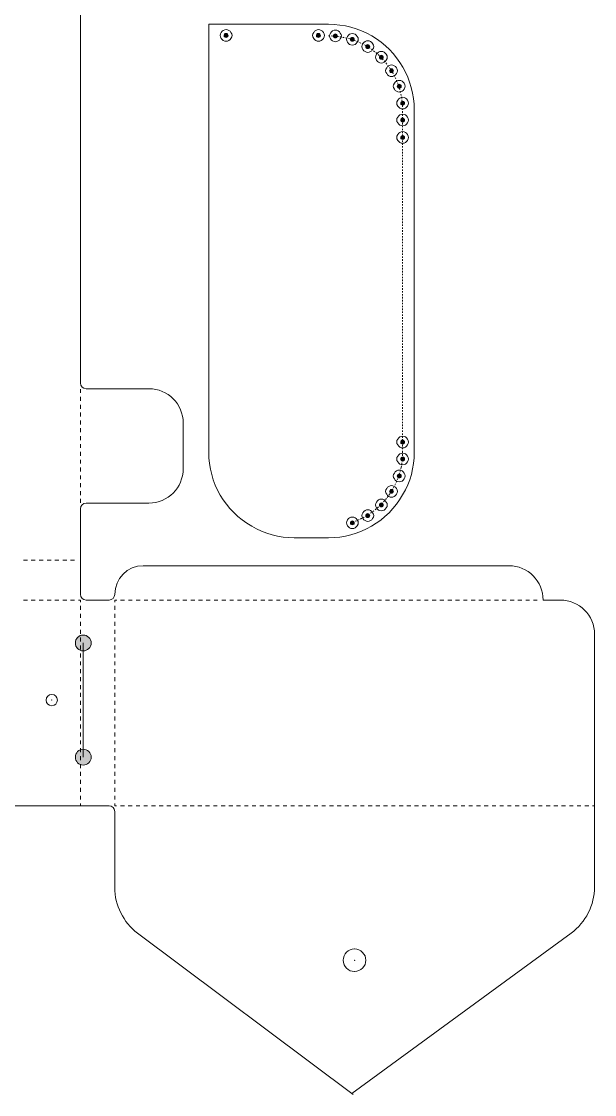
# Model space of a CAD drawing. Header units: millimetres. Extents: x 4 to 393, y -292 to -9.
# Drawn here: x 105.4 to 205.7, y -291.9 to -104 of the extents above; entities that cross this region are included whole.
import ezdxf

# ---------------------------------------------------------------- set-up
doc = ezdxf.new("R2010")
doc.units = ezdxf.units.MM
doc.header["$MEASUREMENT"] = 0
for name, pattern in [('AI-Linetype-13', [0.508, 0.254, -0.254]), ('AI-Linetype-14', [0.508, 0.254, -0.254]), ('AI-Linetype-15', [0.508, 0.254, -0.254]), ('AI-Linetype-16', [0.508, 0.254, -0.254]), ('AI-Linetype-17', [0.508, 0.254, -0.254])]:
    doc.linetypes.add(name, pattern=pattern)
doc.layers.add('レイヤー 1', color=7, linetype='Continuous', lineweight=0)

# ---------------------------------------------------------------- blocks, each defined once
blk = doc.blocks.new('Block_0')
at = {"layer": 'レイヤー 1', "color": 18, "lineweight": 9, "true_color": 0x000000}
blk.add_open_spline([(108.54, -11.28), (112.96, -13.81), (115.74, -18.64), (115.74, -23.8), (115.74, -23.8), (115.74, -167.34), (115.74, -167.34), (115.74, -167.34), (115.74, -167.34), (115.74, -167.34)], degree=3, knots=[0, 0, 0, 0, 1, 1, 1, 2, 2, 2, 3, 3, 3, 3], dxfattribs=at)

msp = doc.modelspace()

# ---------------------------------------------------------------- hatches: boundary and pattern name
at = {"layer": 'レイヤー 1', "true_color": 0x000000, "transparency": 33554687}
h = msp.add_hatch(color=18, dxfattribs=at)
edge = h.paths.add_edge_path()
edge.add_spline(control_points=[(141.25, -106.12), (141, -106.12), (140.91, -106.29), (140.91, -106.46), (140.91, -106.72), (141, -106.8), (141.25, -106.8), (141.42, -106.8), (141.59, -106.72), (141.59, -106.46), (141.59, -106.29), (141.42, -106.12), (141.25, -106.12)], knot_values=[0, 0, 0, 0, 1, 1, 1, 2, 2, 2, 3, 3, 3, 4, 4, 4, 4], degree=3, periodic=0)
edge.add_line((141.25, -106.12), (141.25, -106.12))
h = msp.add_hatch(color=18, dxfattribs=at)
edge = h.paths.add_edge_path()
edge.add_spline(control_points=[(157.42, -106.12), (157.17, -106.12), (157.08, -106.29), (157.08, -106.46), (157.08, -106.72), (157.17, -106.8), (157.42, -106.8), (157.59, -106.8), (157.76, -106.72), (157.76, -106.46), (157.76, -106.29), (157.59, -106.12), (157.42, -106.12)], knot_values=[0, 0, 0, 0, 1, 1, 1, 2, 2, 2, 3, 3, 3, 4, 4, 4, 4], degree=3, periodic=0)
edge.add_line((157.42, -106.12), (157.42, -106.12))
h = msp.add_hatch(color=18, dxfattribs=at)
edge = h.paths.add_edge_path()
edge.add_spline(control_points=[(160.39, -106.21), (160.13, -106.21), (160.05, -106.38), (160.05, -106.55), (160.05, -106.8), (160.13, -106.89), (160.39, -106.89), (160.55, -106.89), (160.72, -106.8), (160.72, -106.55), (160.72, -106.38), (160.55, -106.21), (160.39, -106.21)], knot_values=[0, 0, 0, 0, 1, 1, 1, 2, 2, 2, 3, 3, 3, 4, 4, 4, 4], degree=3, periodic=0)
edge.add_line((160.39, -106.21), (160.39, -106.21))
h = msp.add_hatch(color=18, dxfattribs=at)
edge = h.paths.add_edge_path()
edge.add_spline(control_points=[(163.35, -106.8), (163.09, -106.8), (163.01, -106.97), (163.01, -107.14), (163.01, -107.39), (163.09, -107.48), (163.35, -107.48), (163.52, -107.48), (163.69, -107.39), (163.69, -107.14), (163.69, -106.97), (163.52, -106.8), (163.35, -106.8)], knot_values=[0, 0, 0, 0, 1, 1, 1, 2, 2, 2, 3, 3, 3, 4, 4, 4, 4], degree=3, periodic=0)
edge.add_line((163.35, -106.8), (163.35, -106.8))
h = msp.add_hatch(color=18, dxfattribs=at)
edge = h.paths.add_edge_path()
edge.add_spline(control_points=[(166.06, -108.07), (165.8, -108.07), (165.72, -108.24), (165.72, -108.41), (165.72, -108.66), (165.8, -108.75), (166.06, -108.75), (166.23, -108.75), (166.4, -108.66), (166.4, -108.41), (166.4, -108.24), (166.23, -108.07), (166.06, -108.07)], knot_values=[0, 0, 0, 0, 1, 1, 1, 2, 2, 2, 3, 3, 3, 4, 4, 4, 4], degree=3, periodic=0)
edge.add_line((166.06, -108.07), (166.06, -108.07))
h = msp.add_hatch(color=18, dxfattribs=at)
edge = h.paths.add_edge_path()
edge.add_spline(control_points=[(168.43, -109.93), (168.17, -109.93), (168.09, -110.1), (168.09, -110.27), (168.09, -110.53), (168.17, -110.61), (168.43, -110.61), (168.6, -110.61), (168.77, -110.53), (168.77, -110.27), (168.77, -110.1), (168.6, -109.93), (168.43, -109.93)], knot_values=[0, 0, 0, 0, 1, 1, 1, 2, 2, 2, 3, 3, 3, 4, 4, 4, 4], degree=3, periodic=0)
edge.add_line((168.43, -109.93), (168.43, -109.93))
h = msp.add_hatch(color=18, dxfattribs=at)
edge = h.paths.add_edge_path()
edge.add_spline(control_points=[(170.21, -112.3), (169.95, -112.3), (169.87, -112.47), (169.87, -112.64), (169.87, -112.9), (169.95, -112.98), (170.21, -112.98), (170.38, -112.98), (170.55, -112.9), (170.55, -112.64), (170.55, -112.47), (170.38, -112.3), (170.21, -112.3)], knot_values=[0, 0, 0, 0, 1, 1, 1, 2, 2, 2, 3, 3, 3, 4, 4, 4, 4], degree=3, periodic=0)
edge.add_line((170.21, -112.3), (170.21, -112.3))
h = msp.add_hatch(color=18, dxfattribs=at)
edge = h.paths.add_edge_path()
edge.add_spline(control_points=[(171.56, -115.01), (171.31, -115.01), (171.22, -115.18), (171.22, -115.35), (171.22, -115.61), (171.31, -115.69), (171.56, -115.69), (171.73, -115.69), (171.9, -115.61), (171.9, -115.35), (171.9, -115.18), (171.73, -115.01), (171.56, -115.01)], knot_values=[0, 0, 0, 0, 1, 1, 1, 2, 2, 2, 3, 3, 3, 4, 4, 4, 4], degree=3, periodic=0)
edge.add_line((171.56, -115.01), (171.56, -115.01))
h = msp.add_hatch(color=18, dxfattribs=at)
edge = h.paths.add_edge_path()
edge.add_spline(control_points=[(172.15, -117.98), (171.9, -117.98), (171.82, -118.15), (171.82, -118.32), (171.82, -118.57), (171.9, -118.65), (172.15, -118.65), (172.32, -118.65), (172.49, -118.57), (172.49, -118.32), (172.49, -118.15), (172.32, -117.98), (172.15, -117.98)], knot_values=[0, 0, 0, 0, 1, 1, 1, 2, 2, 2, 3, 3, 3, 4, 4, 4, 4], degree=3, periodic=0)
edge.add_line((172.15, -117.98), (172.15, -117.98))
h = msp.add_hatch(color=18, dxfattribs=at)
edge = h.paths.add_edge_path()
edge.add_spline(control_points=[(172.15, -120.94), (171.9, -120.94), (171.82, -121.11), (171.82, -121.28), (171.82, -121.53), (171.9, -121.62), (172.15, -121.62), (172.32, -121.62), (172.49, -121.53), (172.49, -121.28), (172.49, -121.11), (172.32, -120.94), (172.15, -120.94)], knot_values=[0, 0, 0, 0, 1, 1, 1, 2, 2, 2, 3, 3, 3, 4, 4, 4, 4], degree=3, periodic=0)
edge.add_line((172.15, -120.94), (172.15, -120.94))
h = msp.add_hatch(color=18, dxfattribs=at)
edge = h.paths.add_edge_path()
edge.add_spline(control_points=[(172.15, -123.99), (171.9, -123.99), (171.82, -124.16), (171.82, -124.33), (171.82, -124.58), (171.9, -124.67), (172.15, -124.67), (172.32, -124.67), (172.49, -124.58), (172.49, -124.33), (172.49, -124.16), (172.32, -123.99), (172.15, -123.99)], knot_values=[0, 0, 0, 0, 1, 1, 1, 2, 2, 2, 3, 3, 3, 4, 4, 4, 4], degree=3, periodic=0)
edge.add_line((172.15, -123.99), (172.15, -123.99))
h = msp.add_hatch(color=18, dxfattribs=at)
edge = h.paths.add_edge_path()
edge.add_spline(control_points=[(172.15, -177.33), (171.9, -177.33), (171.82, -177.5), (171.82, -177.67), (171.82, -177.92), (171.9, -178.01), (172.15, -178.01), (172.32, -178.01), (172.49, -177.92), (172.49, -177.67), (172.49, -177.5), (172.32, -177.33), (172.15, -177.33)], knot_values=[0, 0, 0, 0, 1, 1, 1, 2, 2, 2, 3, 3, 3, 4, 4, 4, 4], degree=3, periodic=0)
edge.add_line((172.15, -177.33), (172.15, -177.33))
h = msp.add_hatch(color=18, dxfattribs=at)
edge = h.paths.add_edge_path()
edge.add_spline(control_points=[(172.15, -180.29), (171.9, -180.29), (171.82, -180.46), (171.82, -180.63), (171.82, -180.88), (171.9, -180.97), (172.15, -180.97), (172.32, -180.97), (172.49, -180.88), (172.49, -180.63), (172.49, -180.46), (172.32, -180.29), (172.15, -180.29)], knot_values=[0, 0, 0, 0, 1, 1, 1, 2, 2, 2, 3, 3, 3, 4, 4, 4, 4], degree=3, periodic=0)
edge.add_line((172.15, -180.29), (172.15, -180.29))
h = msp.add_hatch(color=18, dxfattribs=at)
edge = h.paths.add_edge_path()
edge.add_spline(control_points=[(171.56, -183.25), (171.31, -183.25), (171.22, -183.42), (171.22, -183.59), (171.22, -183.85), (171.31, -183.93), (171.56, -183.93), (171.73, -183.93), (171.9, -183.85), (171.9, -183.59), (171.9, -183.42), (171.73, -183.25), (171.56, -183.25)], knot_values=[0, 0, 0, 0, 1, 1, 1, 2, 2, 2, 3, 3, 3, 4, 4, 4, 4], degree=3, periodic=0)
edge.add_line((171.56, -183.25), (171.56, -183.25))
h = msp.add_hatch(color=18, dxfattribs=at)
edge = h.paths.add_edge_path()
edge.add_spline(control_points=[(170.21, -185.96), (169.95, -185.96), (169.87, -186.13), (169.87, -186.3), (169.87, -186.56), (169.95, -186.64), (170.21, -186.64), (170.38, -186.64), (170.55, -186.56), (170.55, -186.3), (170.55, -186.13), (170.38, -185.96), (170.21, -185.96)], knot_values=[0, 0, 0, 0, 1, 1, 1, 2, 2, 2, 3, 3, 3, 4, 4, 4, 4], degree=3, periodic=0)
edge.add_line((170.21, -185.96), (170.21, -185.96))
h = msp.add_hatch(color=18, dxfattribs=at)
edge = h.paths.add_edge_path()
edge.add_spline(control_points=[(168.43, -188.33), (168.17, -188.33), (168.09, -188.5), (168.09, -188.67), (168.09, -188.93), (168.17, -189.01), (168.43, -189.01), (168.6, -189.01), (168.77, -188.93), (168.77, -188.67), (168.77, -188.5), (168.6, -188.33), (168.43, -188.33)], knot_values=[0, 0, 0, 0, 1, 1, 1, 2, 2, 2, 3, 3, 3, 4, 4, 4, 4], degree=3, periodic=0)
edge.add_line((168.43, -188.33), (168.43, -188.33))
h = msp.add_hatch(color=18, dxfattribs=at)
edge = h.paths.add_edge_path()
edge.add_spline(control_points=[(163.35, -191.47), (163.09, -191.47), (163.01, -191.64), (163.01, -191.81), (163.01, -192.06), (163.09, -192.14), (163.35, -192.14), (163.52, -192.14), (163.69, -192.06), (163.69, -191.81), (163.69, -191.64), (163.52, -191.47), (163.35, -191.47)], knot_values=[0, 0, 0, 0, 1, 1, 1, 2, 2, 2, 3, 3, 3, 4, 4, 4, 4], degree=3, periodic=0)
edge.add_line((163.35, -191.47), (163.35, -191.47))
h = msp.add_hatch(color=18, dxfattribs=at)
edge = h.paths.add_edge_path()
edge.add_spline(control_points=[(166.06, -190.2), (165.8, -190.2), (165.72, -190.37), (165.72, -190.54), (165.72, -190.79), (165.8, -190.87), (166.06, -190.87), (166.23, -190.87), (166.4, -190.79), (166.4, -190.54), (166.4, -190.37), (166.23, -190.2), (166.06, -190.2)], knot_values=[0, 0, 0, 0, 1, 1, 1, 2, 2, 2, 3, 3, 3, 4, 4, 4, 4], degree=3, periodic=0)
edge.add_line((166.06, -190.2), (166.06, -190.2))
h = msp.add_hatch(color=18, dxfattribs=at)
edge = h.paths.add_edge_path()
edge.add_spline(control_points=[(116.23, -211.45), (115.47, -211.45), (114.86, -212.08), (114.86, -212.85), (114.86, -213.61), (115.47, -214.22), (116.23, -214.22), (116.99, -214.22), (117.63, -213.61), (117.63, -212.85), (117.63, -212.08), (116.99, -211.45), (116.23, -211.45)], knot_values=[0, 0, 0, 0, 1, 1, 1, 2, 2, 2, 3, 3, 3, 4, 4, 4, 4], degree=3, periodic=0)
edge.add_line((116.23, -211.45), (116.23, -211.45))
h = msp.add_hatch(color=18, dxfattribs=at)
edge = h.paths.add_edge_path()
edge.add_spline(control_points=[(110.73, -222.82), (110.71, -222.82), (110.71, -222.84), (110.71, -222.86), (110.71, -222.88), (110.71, -222.88), (110.73, -222.88), (110.75, -222.88), (110.77, -222.88), (110.77, -222.86), (110.77, -222.84), (110.75, -222.82), (110.73, -222.82)], knot_values=[0, 0, 0, 0, 1, 1, 1, 2, 2, 2, 3, 3, 3, 4, 4, 4, 4], degree=3, periodic=0)
edge.add_line((110.73, -222.82), (110.73, -222.82))
h = msp.add_hatch(color=18, dxfattribs=at)
edge = h.paths.add_edge_path()
edge.add_spline(control_points=[(116.23, -231.45), (115.47, -231.45), (114.86, -232.09), (114.86, -232.85), (114.86, -233.61), (115.47, -234.23), (116.23, -234.23), (116.99, -234.23), (117.63, -233.61), (117.63, -232.85), (117.63, -232.09), (116.99, -231.45), (116.23, -231.45)], knot_values=[0, 0, 0, 0, 1, 1, 1, 2, 2, 2, 3, 3, 3, 4, 4, 4, 4], degree=3, periodic=0)
edge.add_line((116.23, -231.45), (116.23, -231.45))
h = msp.add_hatch(color=18, dxfattribs=at)
edge = h.paths.add_edge_path()
edge.add_spline(control_points=[(163.73, -268.37), (163.71, -268.37), (163.71, -268.39), (163.71, -268.41), (163.71, -268.43), (163.71, -268.43), (163.73, -268.43), (163.75, -268.43), (163.77, -268.43), (163.77, -268.41), (163.77, -268.39), (163.75, -268.37), (163.73, -268.37)], knot_values=[0, 0, 0, 0, 1, 1, 1, 2, 2, 2, 3, 3, 3, 4, 4, 4, 4], degree=3, periodic=0)
edge.add_line((163.73, -268.37), (163.73, -268.37))

# ---------------------------------------------------------------- linework, layer by layer
at = {"layer": 'レイヤー 1', "color": 8, "linetype": 'AI-Linetype-17', "lineweight": 9, "true_color": 0x808080}
msp.add_line((172.15, -179.44), (172.15, -119.33), dxfattribs=at)
at = {"layer": 'レイヤー 1', "color": 18, "lineweight": 9, "true_color": 0x000000}
for p, q in [((115.74, -169.07), (115.74, -168.38)), ((115.74, -170.45), (115.74, -169.75)), ((115.74, -171.83), (115.74, -171.13)), ((115.74, -173.18), (115.74, -172.5)), ((115.74, -174.56), (115.74, -173.88)), ((115.74, -175.93), (115.74, -175.25)), ((115.74, -177.31), (115.74, -176.63)), ((115.74, -178.68), (115.74, -178.01)), ((115.74, -180.06), (115.74, -179.38)), ((115.74, -181.44), (115.74, -180.76)), ((115.74, -182.81), (115.74, -182.13)), ((115.74, -184.19), (115.74, -183.51)), ((115.74, -185.56), (115.74, -184.86)), ((115.74, -186.94), (115.74, -186.24)), ((115.74, -188.31), (115.74, -187.62)), ((106.47, -198.33), (105.78, -198.33)), ((107.85, -198.33), (107.15, -198.33)), ((109.23, -198.33), (108.53, -198.33)), ((110.6, -198.33), (109.9, -198.33)), ((111.98, -198.33), (111.28, -198.33)), ((113.35, -198.33), (112.65, -198.33)), ((114.73, -198.33), (114.03, -198.33)), ((106.47, -205.33), (105.78, -205.33)), ((107.85, -205.33), (107.15, -205.33)), ((109.23, -205.33), (108.53, -205.33)), ((110.6, -205.33), (109.9, -205.33)), ((111.98, -205.33), (111.28, -205.33)), ((113.35, -205.33), (112.65, -205.33)), ((114.73, -205.33), (114.03, -205.33)), ((115.74, -205.33), (115.41, -205.33)), ((115.74, -205.33), (115.74, -205.67)), ((115.74, -206.37), (115.74, -207.05)), ((121.76, -205.33), (121.76, -205.67)), ((122.12, -205.33), (121.76, -205.33)), ((121.76, -205.33), (121.76, -205.33)), ((121.76, -206.37), (121.76, -207.05)), ((123.47, -205.33), (122.79, -205.33)), ((124.83, -205.33), (124.15, -205.33)), ((126.2, -205.33), (125.52, -205.33)), ((127.56, -205.33), (126.88, -205.33)), ((128.93, -205.33), (128.23, -205.33)), ((130.29, -205.33), (129.61, -205.33)), ((131.66, -205.33), (130.96, -205.33)), ((133.02, -205.33), (132.34, -205.33)), ((134.37, -205.33), (133.69, -205.33)), ((135.75, -205.33), (135.07, -205.33)), ((137.1, -205.33), (136.42, -205.33)), ((138.48, -205.33), (137.78, -205.33)), ((139.83, -205.33), (139.16, -205.33)), ((141.19, -205.33), (140.51, -205.33)), ((142.56, -205.33), (141.89, -205.33)), ((143.92, -205.33), (143.24, -205.33)), ((145.29, -205.33), (144.62, -205.33)), ((146.65, -205.33), (145.97, -205.33)), ((148.02, -205.33), (147.33, -205.33)), ((149.38, -205.33), (148.7, -205.33)), ((150.73, -205.33), (150.06, -205.33)), ((152.11, -205.33), (151.43, -205.33)), ((153.46, -205.33), (152.79, -205.33)), ((154.84, -205.33), (154.14, -205.33)), ((156.19, -205.33), (155.52, -205.33)), ((157.55, -205.33), (156.87, -205.33)), ((158.92, -205.33), (158.25, -205.33)), ((160.28, -205.33), (159.6, -205.33)), ((161.66, -205.33), (160.98, -205.33)), ((163.01, -205.33), (162.33, -205.33)), ((164.39, -205.33), (163.69, -205.33)), ((165.74, -205.33), (165.06, -205.33)), ((167.1, -205.33), (166.42, -205.33)), ((168.47, -205.33), (167.79, -205.33)), ((169.83, -205.33), (169.15, -205.33)), ((171.2, -205.33), (170.5, -205.33)), ((172.56, -205.33), (171.88, -205.33)), ((173.91, -205.33), (173.23, -205.33)), ((175.29, -205.33), (174.61, -205.33)), ((176.64, -205.33), (175.96, -205.33)), ((178.02, -205.33), (177.34, -205.33)), ((179.37, -205.33), (178.69, -205.33)), ((180.75, -205.33), (180.05, -205.33)), ((182.1, -205.33), (181.42, -205.33)), ((183.46, -205.33), (182.78, -205.33)), ((184.83, -205.33), (184.16, -205.33)), ((186.19, -205.33), (185.51, -205.33)), ((187.56, -205.33), (186.86, -205.33)), ((188.92, -205.33), (188.24, -205.33)), ((190.29, -205.33), (189.6, -205.33)), ((191.65, -205.33), (190.97, -205.33)), ((193, -205.33), (192.33, -205.33)), ((194.38, -205.33), (193.7, -205.33)), ((195.73, -205.33), (195.06, -205.33)), ((115.74, -207.75), (115.74, -208.44)), ((121.76, -207.75), (121.76, -208.44)), ((115.74, -209.12), (115.74, -209.82)), ((121.76, -209.12), (121.76, -209.82)), ((115.74, -210.52), (115.74, -211.22)), ((115.74, -211.89), (115.74, -212.59)), ((121.76, -210.52), (121.76, -211.22)), ((121.76, -211.89), (121.76, -212.59)), ((115.74, -213.29), (115.74, -213.97)), ((116.25, -232.83), (116.25, -212.83)), ((121.76, -213.29), (121.76, -213.97)), ((115.74, -214.67), (115.74, -215.37)), ((115.74, -216.06), (115.74, -216.74)), ((121.76, -214.67), (121.76, -215.37)), ((121.76, -216.06), (121.76, -216.74)), ((115.74, -217.44), (115.74, -218.14)), ((121.76, -217.44), (121.76, -218.14)), ((115.74, -218.82), (115.74, -219.51)), ((121.76, -218.82), (121.76, -219.51)), ((115.74, -220.21), (115.74, -220.91)), ((115.74, -221.59), (115.74, -222.29)), ((121.76, -220.21), (121.76, -220.91)), ((121.76, -221.59), (121.76, -222.29)), ((115.74, -222.99), (115.74, -223.66)), ((121.76, -222.99), (121.76, -223.66)), ((115.74, -224.36), (115.74, -225.06)), ((121.76, -224.36), (121.76, -225.06)), ((115.74, -225.74), (115.74, -226.44)), ((115.74, -227.13), (115.74, -227.83)), ((121.76, -225.74), (121.76, -226.44)), ((121.76, -227.13), (121.76, -227.83)), ((115.74, -228.51), (115.74, -229.21)), ((121.76, -228.51), (121.76, -229.21)), ((115.74, -229.91), (115.74, -230.58)), ((121.76, -229.91), (121.76, -230.58)), ((115.74, -231.28), (115.74, -231.98)), ((115.74, -232.68), (115.74, -233.36)), ((121.76, -231.28), (121.76, -231.98)), ((121.76, -232.68), (121.76, -233.36)), ((115.74, -234.06), (115.74, -234.75)), ((121.76, -234.06), (121.76, -234.75)), ((115.74, -235.43), (115.74, -236.13)), ((121.76, -235.43), (121.76, -236.13)), ((115.74, -236.83), (115.74, -237.53)), ((115.74, -238.2), (115.74, -238.9)), ((121.76, -236.83), (121.76, -237.53)), ((121.76, -238.2), (121.76, -238.9)), ((115.74, -239.6), (115.74, -240.28)), ((121.76, -239.6), (121.76, -240.28)), ((115.74, -240.98), (115.74, -241.34)), ((115.74, -241.34), (115.74, -241.34)), ((121.76, -240.98), (121.76, -241.34)), ((121.76, -241.34), (121.76, -241.34)), ((122.09, -241.34), (121.76, -241.34)), ((121.76, -241.34), (121.76, -241.34)), ((123.45, -241.34), (122.77, -241.34)), ((124.8, -241.34), (124.13, -241.34)), ((126.16, -241.34), (125.48, -241.34)), ((127.51, -241.34), (126.84, -241.34)), ((128.87, -241.34), (128.19, -241.34)), ((130.22, -241.34), (129.55, -241.34)), ((131.58, -241.34), (130.9, -241.34)), ((132.93, -241.34), (132.25, -241.34)), ((134.29, -241.34), (133.61, -241.34)), ((135.64, -241.34), (134.96, -241.34)), ((137, -241.34), (136.32, -241.34)), ((138.35, -241.34), (137.67, -241.34)), ((139.71, -241.34), (139.03, -241.34)), ((141.06, -241.34), (140.38, -241.34)), ((142.41, -241.34), (141.74, -241.34)), ((143.77, -241.34), (143.09, -241.34)), ((145.12, -241.34), (144.45, -241.34)), ((146.48, -241.34), (145.8, -241.34)), ((147.83, -241.34), (147.16, -241.34)), ((149.19, -241.34), (148.51, -241.34)), ((150.54, -241.34), (149.87, -241.34)), ((151.9, -241.34), (151.22, -241.34)), ((153.25, -241.34), (152.57, -241.34)), ((154.61, -241.34), (153.93, -241.34)), ((155.96, -241.34), (155.28, -241.34)), ((157.32, -241.34), (156.64, -241.34)), ((158.67, -241.34), (157.99, -241.34)), ((160.03, -241.34), (159.35, -241.34)), ((161.38, -241.34), (160.7, -241.34)), ((162.73, -241.34), (162.06, -241.34)), ((164.09, -241.34), (163.41, -241.34)), ((165.44, -241.34), (164.77, -241.34)), ((166.8, -241.34), (166.12, -241.34)), ((168.15, -241.34), (167.48, -241.34)), ((169.51, -241.34), (168.83, -241.34)), ((170.86, -241.34), (170.19, -241.34)), ((172.22, -241.34), (171.54, -241.34)), ((173.57, -241.34), (172.89, -241.34)), ((174.93, -241.34), (174.25, -241.34)), ((176.28, -241.34), (175.6, -241.34)), ((177.64, -241.34), (176.96, -241.34)), ((178.99, -241.34), (178.31, -241.34)), ((180.35, -241.34), (179.67, -241.34)), ((181.7, -241.34), (181.02, -241.34)), ((183.05, -241.34), (182.38, -241.34)), ((184.41, -241.34), (183.73, -241.34)), ((185.76, -241.34), (185.09, -241.34)), ((187.12, -241.34), (186.44, -241.34)), ((188.47, -241.34), (187.8, -241.34)), ((189.83, -241.34), (189.15, -241.34)), ((191.18, -241.34), (190.51, -241.34)), ((192.54, -241.34), (191.86, -241.34)), ((193.89, -241.34), (193.21, -241.34)), ((195.25, -241.34), (194.57, -241.34)), ((196.6, -241.34), (195.92, -241.34)), ((197.96, -241.34), (197.28, -241.34)), ((199.31, -241.34), (198.63, -241.34)), ((200.67, -241.34), (199.99, -241.34)), ((202.02, -241.34), (201.34, -241.34)), ((203.37, -241.34), (202.7, -241.34)), ((204.73, -241.34), (204.05, -241.34)), ((205.75, -241.34), (205.41, -241.34)), ((125.76, -263.65), (163.5, -291.92)), ((201.64, -263.65), (163.24, -291.72))]:
    msp.add_line(p, q, dxfattribs=at)
for points, knots in [([(145.74, -192.4), (141.08, -189.77), (138.2, -184.78), (138.2, -179.44), (138.2, -179.44), (138.2, -104.51), (138.2, -104.51), (138.2, -104.51), (159.2, -104.51), (159.2, -104.51)], [0, 0, 0, 0, 1, 1, 1, 2, 2, 2, 3, 3, 3, 3]), ([(141.25, -106.12), (141, -106.12), (140.91, -106.29), (140.91, -106.46), (140.91, -106.72), (141, -106.8), (141.25, -106.8), (141.42, -106.8), (141.59, -106.72), (141.59, -106.46), (141.59, -106.29), (141.42, -106.12), (141.25, -106.12)], [0, 0, 0, 0, 1, 1, 1, 2, 2, 2, 3, 3, 3, 4, 4, 4, 4]), ([(157.42, -106.12), (157.17, -106.12), (157.08, -106.29), (157.08, -106.46), (157.08, -106.72), (157.17, -106.8), (157.42, -106.8), (157.59, -106.8), (157.76, -106.72), (157.76, -106.46), (157.76, -106.29), (157.59, -106.12), (157.42, -106.12)], [0, 0, 0, 0, 1, 1, 1, 2, 2, 2, 3, 3, 3, 4, 4, 4, 4]), ([(160.39, -106.21), (160.13, -106.21), (160.05, -106.38), (160.05, -106.55), (160.05, -106.8), (160.13, -106.89), (160.39, -106.89), (160.55, -106.89), (160.72, -106.8), (160.72, -106.55), (160.72, -106.38), (160.55, -106.21), (160.39, -106.21)], [0, 0, 0, 0, 1, 1, 1, 2, 2, 2, 3, 3, 3, 4, 4, 4, 4]), ([(163.35, -106.8), (163.09, -106.8), (163.01, -106.97), (163.01, -107.14), (163.01, -107.39), (163.09, -107.48), (163.35, -107.48), (163.52, -107.48), (163.69, -107.39), (163.69, -107.14), (163.69, -106.97), (163.52, -106.8), (163.35, -106.8)], [0, 0, 0, 0, 1, 1, 1, 2, 2, 2, 3, 3, 3, 4, 4, 4, 4]), ([(166.74, -106.55), (171.31, -109.17), (174.19, -114.17), (174.19, -119.5), (174.19, -119.5), (174.19, -179.44), (174.19, -179.44), (174.19, -182.07), (173.51, -184.69), (172.15, -186.9)], [0, 0, 0, 0, 1, 1, 1, 2, 2, 2, 3, 3, 3, 3]), ([(166.06, -108.07), (165.8, -108.07), (165.72, -108.24), (165.72, -108.41), (165.72, -108.66), (165.8, -108.75), (166.06, -108.75), (166.23, -108.75), (166.4, -108.66), (166.4, -108.41), (166.4, -108.24), (166.23, -108.07), (166.06, -108.07)], [0, 0, 0, 0, 1, 1, 1, 2, 2, 2, 3, 3, 3, 4, 4, 4, 4]), ([(168.43, -109.93), (168.17, -109.93), (168.09, -110.1), (168.09, -110.27), (168.09, -110.53), (168.17, -110.61), (168.43, -110.61), (168.6, -110.61), (168.77, -110.53), (168.77, -110.27), (168.77, -110.1), (168.6, -109.93), (168.43, -109.93)], [0, 0, 0, 0, 1, 1, 1, 2, 2, 2, 3, 3, 3, 4, 4, 4, 4]), ([(170.21, -112.3), (169.95, -112.3), (169.87, -112.47), (169.87, -112.64), (169.87, -112.9), (169.95, -112.98), (170.21, -112.98), (170.38, -112.98), (170.55, -112.9), (170.55, -112.64), (170.55, -112.47), (170.38, -112.3), (170.21, -112.3)], [0, 0, 0, 0, 1, 1, 1, 2, 2, 2, 3, 3, 3, 4, 4, 4, 4]), ([(171.56, -115.01), (171.31, -115.01), (171.22, -115.18), (171.22, -115.35), (171.22, -115.61), (171.31, -115.69), (171.56, -115.69), (171.73, -115.69), (171.9, -115.61), (171.9, -115.35), (171.9, -115.18), (171.73, -115.01), (171.56, -115.01)], [0, 0, 0, 0, 1, 1, 1, 2, 2, 2, 3, 3, 3, 4, 4, 4, 4]), ([(172.15, -117.98), (171.9, -117.98), (171.82, -118.15), (171.82, -118.32), (171.82, -118.57), (171.9, -118.65), (172.15, -118.65), (172.32, -118.65), (172.49, -118.57), (172.49, -118.32), (172.49, -118.15), (172.32, -117.98), (172.15, -117.98)], [0, 0, 0, 0, 1, 1, 1, 2, 2, 2, 3, 3, 3, 4, 4, 4, 4]), ([(172.15, -120.94), (171.9, -120.94), (171.82, -121.11), (171.82, -121.28), (171.82, -121.53), (171.9, -121.62), (172.15, -121.62), (172.32, -121.62), (172.49, -121.53), (172.49, -121.28), (172.49, -121.11), (172.32, -120.94), (172.15, -120.94)], [0, 0, 0, 0, 1, 1, 1, 2, 2, 2, 3, 3, 3, 4, 4, 4, 4]), ([(172.15, -123.99), (171.9, -123.99), (171.82, -124.16), (171.82, -124.33), (171.82, -124.58), (171.9, -124.67), (172.15, -124.67), (172.32, -124.67), (172.49, -124.58), (172.49, -124.33), (172.49, -124.16), (172.32, -123.99), (172.15, -123.99)], [0, 0, 0, 0, 1, 1, 1, 2, 2, 2, 3, 3, 3, 4, 4, 4, 4]), ([(115.74, -167.34), (115.74, -167.34), (115.74, -167.34), (115.74, -167.34), (115.74, -167.89), (116.2, -168.33), (116.76, -168.33), (116.76, -168.33), (127.75, -168.33), (127.75, -168.33), (131.05, -168.33), (133.74, -171.02), (133.74, -174.33), (133.74, -174.33), (133.74, -182.34), (133.74, -182.34), (133.74, -185.67), (131.05, -188.34), (127.75, -188.34), (127.75, -188.34), (127.75, -188.34), (127.75, -188.34)], [0, 0, 0, 0, 1, 1, 1, 2, 2, 2, 3, 3, 3, 4, 4, 4, 5, 5, 5, 6, 6, 6, 7, 7, 7, 7]), ([(172.15, -177.33), (171.9, -177.33), (171.82, -177.5), (171.82, -177.67), (171.82, -177.92), (171.9, -178.01), (172.15, -178.01), (172.32, -178.01), (172.49, -177.92), (172.49, -177.67), (172.49, -177.5), (172.32, -177.33), (172.15, -177.33)], [0, 0, 0, 0, 1, 1, 1, 2, 2, 2, 3, 3, 3, 4, 4, 4, 4]), ([(172.15, -180.29), (171.9, -180.29), (171.82, -180.46), (171.82, -180.63), (171.82, -180.88), (171.9, -180.97), (172.15, -180.97), (172.32, -180.97), (172.49, -180.88), (172.49, -180.63), (172.49, -180.46), (172.32, -180.29), (172.15, -180.29)], [0, 0, 0, 0, 1, 1, 1, 2, 2, 2, 3, 3, 3, 4, 4, 4, 4]), ([(171.56, -183.25), (171.31, -183.25), (171.22, -183.42), (171.22, -183.59), (171.22, -183.85), (171.31, -183.93), (171.56, -183.93), (171.73, -183.93), (171.9, -183.85), (171.9, -183.59), (171.9, -183.42), (171.73, -183.25), (171.56, -183.25)], [0, 0, 0, 0, 1, 1, 1, 2, 2, 2, 3, 3, 3, 4, 4, 4, 4]), ([(170.21, -185.96), (169.95, -185.96), (169.87, -186.13), (169.87, -186.3), (169.87, -186.56), (169.95, -186.64), (170.21, -186.64), (170.38, -186.64), (170.55, -186.56), (170.55, -186.3), (170.55, -186.13), (170.38, -185.96), (170.21, -185.96)], [0, 0, 0, 0, 1, 1, 1, 2, 2, 2, 3, 3, 3, 4, 4, 4, 4]), ([(145.74, -192.4), (147.94, -193.75), (150.56, -194.43), (153.19, -194.43), (153.19, -194.43), (159.2, -194.43), (159.2, -194.43), (164.53, -194.43), (169.53, -191.55), (172.15, -186.9)], [0, 0, 0, 0, 1, 1, 1, 2, 2, 2, 3, 3, 3, 3]), ([(121.76, -204.34), (121.76, -204.89), (121.29, -205.33), (120.76, -205.33), (120.76, -205.33), (120.76, -205.33), (120.76, -205.33), (120.76, -205.33), (116.76, -205.33), (116.76, -205.33), (116.2, -205.33), (115.74, -204.89), (115.74, -204.34), (115.74, -204.34), (115.74, -204.34), (115.74, -204.34), (115.74, -204.34), (115.74, -189.33), (115.74, -189.33), (115.74, -188.8), (116.2, -188.34), (116.76, -188.34), (116.76, -188.34), (127.75, -188.34), (127.75, -188.34)], [0, 0, 0, 0, 1, 1, 1, 2, 2, 2, 3, 3, 3, 4, 4, 4, 5, 5, 5, 6, 6, 6, 7, 7, 7, 8, 8, 8, 8]), ([(168.43, -188.33), (168.17, -188.33), (168.09, -188.5), (168.09, -188.67), (168.09, -188.93), (168.17, -189.01), (168.43, -189.01), (168.6, -189.01), (168.77, -188.93), (168.77, -188.67), (168.77, -188.5), (168.6, -188.33), (168.43, -188.33)], [0, 0, 0, 0, 1, 1, 1, 2, 2, 2, 3, 3, 3, 4, 4, 4, 4]), ([(163.35, -191.47), (163.09, -191.47), (163.01, -191.64), (163.01, -191.81), (163.01, -192.06), (163.09, -192.14), (163.35, -192.14), (163.52, -192.14), (163.69, -192.06), (163.69, -191.81), (163.69, -191.64), (163.52, -191.47), (163.35, -191.47)], [0, 0, 0, 0, 1, 1, 1, 2, 2, 2, 3, 3, 3, 4, 4, 4, 4]), ([(166.06, -190.2), (165.8, -190.2), (165.72, -190.37), (165.72, -190.54), (165.72, -190.79), (165.8, -190.87), (166.06, -190.87), (166.23, -190.87), (166.4, -190.79), (166.4, -190.54), (166.4, -190.37), (166.23, -190.2), (166.06, -190.2)], [0, 0, 0, 0, 1, 1, 1, 2, 2, 2, 3, 3, 3, 4, 4, 4, 4]), ([(121.76, -204.34), (121.76, -201.57), (123.98, -199.32), (126.75, -199.32), (126.75, -199.32), (190.76, -199.32), (190.76, -199.32), (194.06, -199.32), (196.75, -202.02), (196.75, -205.33), (196.75, -205.33), (199.76, -205.33), (199.76, -205.33), (203.06, -205.33), (205.75, -208.02), (205.75, -211.32), (205.75, -211.32), (205.75, -255.56), (205.75, -255.56), (205.75, -258.76), (204.2, -261.76), (201.64, -263.65)], [0, 0, 0, 0, 1, 1, 1, 2, 2, 2, 3, 3, 3, 4, 4, 4, 5, 5, 5, 6, 6, 6, 7, 7, 7, 7]), ([(116.23, -211.45), (115.47, -211.45), (114.86, -212.08), (114.86, -212.85), (114.86, -213.61), (115.47, -214.22), (116.23, -214.22), (116.99, -214.22), (117.63, -213.61), (117.63, -212.85), (117.63, -212.08), (116.99, -211.45), (116.23, -211.45)], [0, 0, 0, 0, 1, 1, 1, 2, 2, 2, 3, 3, 3, 4, 4, 4, 4]), ([(110.75, -221.86), (110.75, -221.86), (110.75, -221.86), (110.73, -221.86), (110.18, -221.86), (109.75, -222.31), (109.75, -222.86), (109.75, -223.41), (110.18, -223.83), (110.73, -223.83), (110.75, -223.83), (110.75, -223.83), (110.75, -223.83)], [0, 0, 0, 0, 1, 1, 1, 2, 2, 2, 3, 3, 3, 4, 4, 4, 4]), ([(110.73, -222.82), (110.71, -222.82), (110.71, -222.84), (110.71, -222.86), (110.71, -222.88), (110.71, -222.88), (110.73, -222.88), (110.75, -222.88), (110.77, -222.88), (110.77, -222.86), (110.77, -222.84), (110.75, -222.82), (110.73, -222.82)], [0, 0, 0, 0, 1, 1, 1, 2, 2, 2, 3, 3, 3, 4, 4, 4, 4]), ([(110.75, -223.83), (111.28, -223.83), (111.72, -223.39), (111.72, -222.86), (111.72, -222.31), (111.28, -221.88), (110.75, -221.86)], [0, 0, 0, 0, 1, 1, 1, 2, 2, 2, 2]), ([(116.23, -231.45), (115.47, -231.45), (114.86, -232.09), (114.86, -232.85), (114.86, -233.61), (115.47, -234.23), (116.23, -234.23), (116.99, -234.23), (117.63, -233.61), (117.63, -232.85), (117.63, -232.09), (116.99, -231.45), (116.23, -231.45)], [0, 0, 0, 0, 1, 1, 1, 2, 2, 2, 3, 3, 3, 4, 4, 4, 4]), ([(6.78, -237.21), (14.48, -239.94), (22.74, -241.34), (30.96, -241.34), (30.96, -241.34), (31.78, -241.34), (31.78, -241.34), (31.78, -241.34), (120.76, -241.34), (120.76, -241.34), (121.29, -241.34), (121.76, -241.8), (121.76, -242.33), (121.76, -242.33), (121.76, -255.65), (121.76, -255.65), (121.76, -255.65), (121.76, -255.65), (121.76, -255.65), (121.76, -258.8), (123.24, -261.76), (125.76, -263.65)], [0, 0, 0, 0, 1, 1, 1, 2, 2, 2, 3, 3, 3, 4, 4, 4, 5, 5, 5, 6, 6, 6, 7, 7, 7, 7]), ([(163.75, -266.42), (163.77, -266.42), (163.77, -266.42), (163.73, -266.42), (162.63, -266.42), (161.76, -267.31), (161.76, -268.41), (161.76, -269.51), (162.63, -270.38), (163.73, -270.38), (163.77, -270.38), (163.77, -270.38), (163.75, -270.38)], [0, 0, 0, 0, 1, 1, 1, 2, 2, 2, 3, 3, 3, 4, 4, 4, 4]), ([(163.75, -270.38), (164.83, -270.38), (165.72, -269.49), (165.72, -268.41), (165.72, -267.33), (164.83, -266.44), (163.75, -266.42)], [0, 0, 0, 0, 1, 1, 1, 2, 2, 2, 2]), ([(163.73, -268.37), (163.71, -268.37), (163.71, -268.39), (163.71, -268.41), (163.71, -268.43), (163.71, -268.43), (163.73, -268.43), (163.75, -268.43), (163.77, -268.43), (163.77, -268.41), (163.77, -268.39), (163.75, -268.37), (163.73, -268.37)], [0, 0, 0, 0, 1, 1, 1, 2, 2, 2, 3, 3, 3, 4, 4, 4, 4])]:
    msp.add_open_spline(points, degree=3, knots=knots, dxfattribs=at)
for points in [[(166.74, -106.55), (164.45, -105.19), (161.82, -104.51), (159.2, -104.51)], [(140.4, -105.95), (140.15, -106.29), (140.15, -106.63), (140.4, -106.97)], [(141.25, -105.45), (140.91, -105.45), (140.57, -105.62), (140.4, -105.95)], [(140.4, -106.97), (140.57, -107.31), (140.91, -107.48), (141.25, -107.48)], [(142.1, -105.95), (141.93, -105.62), (141.59, -105.45), (141.25, -105.45)], [(141.25, -107.48), (141.59, -107.48), (141.93, -107.31), (142.1, -106.97)], [(142.1, -106.97), (142.35, -106.63), (142.35, -106.29), (142.1, -105.95)], [(156.58, -105.95), (156.32, -106.29), (156.32, -106.63), (156.58, -106.97)], [(157.42, -105.45), (157.08, -105.45), (156.74, -105.62), (156.58, -105.95)], [(156.58, -106.97), (156.74, -107.31), (157.08, -107.48), (157.42, -107.48)], [(158.27, -105.95), (158.1, -105.62), (157.76, -105.45), (157.42, -105.45)], [(157.42, -107.48), (157.76, -107.48), (158.1, -107.31), (158.27, -106.97)], [(158.27, -106.97), (158.52, -106.63), (158.52, -106.29), (158.27, -105.95)], [(159.54, -106.04), (159.28, -106.38), (159.28, -106.72), (159.54, -107.05)], [(160.39, -105.53), (160.05, -105.53), (159.71, -105.7), (159.54, -106.04)], [(159.54, -107.05), (159.71, -107.39), (160.05, -107.56), (160.39, -107.56)], [(161.23, -106.04), (161.06, -105.7), (160.72, -105.53), (160.39, -105.53)], [(160.39, -107.56), (160.72, -107.56), (161.06, -107.39), (161.23, -107.05)], [(161.23, -107.05), (161.49, -106.72), (161.49, -106.38), (161.23, -106.04)], [(162.5, -106.63), (162.25, -106.97), (162.25, -107.31), (162.5, -107.65)], [(163.35, -106.12), (163.01, -106.12), (162.67, -106.29), (162.5, -106.63)], [(164.2, -106.63), (164.03, -106.29), (163.69, -106.12), (163.35, -106.12)], [(164.2, -107.65), (164.45, -107.31), (164.45, -106.97), (164.2, -106.63)], [(162.5, -107.65), (162.67, -107.99), (163.01, -108.16), (163.35, -108.16)], [(163.35, -108.16), (163.69, -108.16), (164.03, -107.99), (164.2, -107.65)], [(165.21, -107.9), (164.96, -108.24), (164.96, -108.58), (165.21, -108.92)], [(166.06, -107.39), (165.72, -107.39), (165.38, -107.56), (165.21, -107.9)], [(165.21, -108.92), (165.38, -109.26), (165.72, -109.43), (166.06, -109.43)], [(166.9, -107.9), (166.74, -107.56), (166.4, -107.39), (166.06, -107.39)], [(166.06, -109.43), (166.4, -109.43), (166.74, -109.26), (166.9, -108.92)], [(166.9, -108.92), (167.16, -108.58), (167.16, -108.24), (166.9, -107.9)], [(167.58, -109.76), (167.33, -110.1), (167.33, -110.44), (167.58, -110.78)], [(168.43, -109.26), (168.09, -109.26), (167.75, -109.43), (167.58, -109.76)], [(167.58, -110.78), (167.75, -111.12), (168.09, -111.29), (168.43, -111.29)], [(169.28, -109.76), (169.11, -109.43), (168.77, -109.26), (168.43, -109.26)], [(168.43, -111.29), (168.77, -111.29), (169.11, -111.12), (169.28, -110.78)], [(169.28, -110.78), (169.53, -110.44), (169.53, -110.1), (169.28, -109.76)], [(169.36, -112.13), (169.11, -112.47), (169.11, -112.81), (169.36, -113.15)], [(170.21, -111.63), (169.87, -111.63), (169.53, -111.8), (169.36, -112.13)], [(171.05, -112.13), (170.88, -111.8), (170.55, -111.63), (170.21, -111.63)], [(171.05, -113.15), (171.31, -112.81), (171.31, -112.47), (171.05, -112.13)], [(169.36, -113.15), (169.53, -113.49), (169.87, -113.66), (170.21, -113.66)], [(170.21, -113.66), (170.55, -113.66), (170.88, -113.49), (171.05, -113.15)], [(171.56, -114.34), (171.22, -114.34), (170.88, -114.51), (170.71, -114.84)], [(172.41, -114.84), (172.24, -114.51), (171.9, -114.34), (171.56, -114.34)], [(170.71, -114.84), (170.46, -115.18), (170.46, -115.52), (170.71, -115.86)], [(170.71, -115.86), (170.88, -116.2), (171.22, -116.37), (171.56, -116.37)], [(171.56, -116.37), (171.9, -116.37), (172.24, -116.2), (172.41, -115.86)], [(172.41, -115.86), (172.66, -115.52), (172.66, -115.18), (172.41, -114.84)], [(171.31, -117.81), (171.05, -118.15), (171.05, -118.48), (171.31, -118.82)], [(172.15, -117.3), (171.82, -117.3), (171.48, -117.47), (171.31, -117.81)], [(173, -117.81), (172.83, -117.47), (172.49, -117.3), (172.15, -117.3)], [(173, -118.82), (173.25, -118.48), (173.25, -118.15), (173, -117.81)], [(171.31, -118.82), (171.48, -119.16), (171.82, -119.33), (172.15, -119.33)], [(172.15, -119.33), (172.49, -119.33), (172.83, -119.16), (173, -118.82)], [(171.31, -120.77), (171.05, -121.11), (171.05, -121.45), (171.31, -121.79)], [(172.15, -120.26), (171.82, -120.26), (171.48, -120.43), (171.31, -120.77)], [(171.31, -121.79), (171.48, -122.13), (171.82, -122.29), (172.15, -122.29)], [(173, -120.77), (172.83, -120.43), (172.49, -120.26), (172.15, -120.26)], [(172.15, -122.29), (172.49, -122.29), (172.83, -122.13), (173, -121.79)], [(173, -121.79), (173.25, -121.45), (173.25, -121.11), (173, -120.77)], [(171.31, -123.82), (171.05, -124.16), (171.05, -124.5), (171.31, -124.83)], [(172.15, -123.31), (171.82, -123.31), (171.48, -123.48), (171.31, -123.82)], [(173, -123.82), (172.83, -123.48), (172.49, -123.31), (172.15, -123.31)], [(173, -124.83), (173.25, -124.5), (173.25, -124.16), (173, -123.82)], [(171.31, -124.83), (171.48, -125.17), (171.82, -125.34), (172.15, -125.34)], [(172.15, -125.34), (172.49, -125.34), (172.83, -125.17), (173, -124.83)], [(171.31, -177.16), (171.05, -177.5), (171.05, -177.84), (171.31, -178.17)], [(172.15, -176.65), (171.82, -176.65), (171.48, -176.82), (171.31, -177.16)], [(171.31, -178.17), (171.48, -178.51), (171.82, -178.68), (172.15, -178.68)], [(173, -177.16), (172.83, -176.82), (172.49, -176.65), (172.15, -176.65)], [(172.15, -178.68), (172.49, -178.68), (172.83, -178.51), (173, -178.17)], [(173, -178.17), (173.25, -177.84), (173.25, -177.5), (173, -177.16)], [(171.31, -180.12), (171.05, -180.46), (171.05, -180.8), (171.31, -181.14)], [(172.15, -179.61), (171.82, -179.61), (171.48, -179.78), (171.31, -180.12)], [(173, -180.12), (172.83, -179.78), (172.49, -179.61), (172.15, -179.61)], [(173, -181.14), (173.25, -180.8), (173.25, -180.46), (173, -180.12)], [(171.31, -181.14), (171.48, -181.48), (171.82, -181.65), (172.15, -181.65)], [(172.15, -181.65), (172.49, -181.65), (172.83, -181.48), (173, -181.14)], [(170.71, -183.09), (170.46, -183.42), (170.46, -183.76), (170.71, -184.1)], [(171.56, -182.58), (171.22, -182.58), (170.88, -182.75), (170.71, -183.09)], [(170.71, -184.1), (170.88, -184.44), (171.22, -184.61), (171.56, -184.61)], [(172.41, -183.09), (172.24, -182.75), (171.9, -182.58), (171.56, -182.58)], [(171.56, -184.61), (171.9, -184.61), (172.24, -184.44), (172.41, -184.1)], [(172.41, -184.1), (172.66, -183.76), (172.66, -183.42), (172.41, -183.09)], [(169.36, -185.79), (169.11, -186.13), (169.11, -186.47), (169.36, -186.81)], [(170.21, -185.29), (169.87, -185.29), (169.53, -185.46), (169.36, -185.79)], [(171.05, -185.79), (170.88, -185.46), (170.55, -185.29), (170.21, -185.29)], [(171.05, -186.81), (171.31, -186.47), (171.31, -186.13), (171.05, -185.79)], [(168.43, -187.66), (168.09, -187.66), (167.75, -187.83), (167.58, -188.17)], [(169.28, -188.17), (169.11, -187.83), (168.77, -187.66), (168.43, -187.66)], [(169.36, -186.81), (169.53, -187.15), (169.87, -187.32), (170.21, -187.32)], [(170.21, -187.32), (170.55, -187.32), (170.88, -187.15), (171.05, -186.81)], [(166.06, -189.52), (165.72, -189.52), (165.38, -189.69), (165.21, -190.03)], [(166.9, -190.03), (166.74, -189.69), (166.4, -189.52), (166.06, -189.52)], [(167.58, -188.17), (167.33, -188.5), (167.33, -188.84), (167.58, -189.18)], [(167.58, -189.18), (167.75, -189.52), (168.09, -189.69), (168.43, -189.69)], [(168.43, -189.69), (168.77, -189.69), (169.11, -189.52), (169.28, -189.18)], [(169.28, -189.18), (169.53, -188.84), (169.53, -188.5), (169.28, -188.17)], [(162.5, -191.3), (162.25, -191.64), (162.25, -191.98), (162.5, -192.31)], [(163.35, -190.79), (163.01, -190.79), (162.67, -190.96), (162.5, -191.3)], [(164.2, -191.3), (164.03, -190.96), (163.69, -190.79), (163.35, -190.79)], [(164.2, -192.31), (164.45, -191.98), (164.45, -191.64), (164.2, -191.3)], [(165.21, -190.03), (164.96, -190.37), (164.96, -190.71), (165.21, -191.04)], [(165.21, -191.04), (165.38, -191.38), (165.72, -191.55), (166.06, -191.55)], [(166.06, -191.55), (166.4, -191.55), (166.74, -191.38), (166.9, -191.04)], [(166.9, -191.04), (167.16, -190.71), (167.16, -190.37), (166.9, -190.03)], [(162.5, -192.31), (162.67, -192.65), (163.01, -192.82), (163.35, -192.82)], [(163.35, -192.82), (163.69, -192.82), (164.03, -192.65), (164.2, -192.31)]]:
    msp.add_open_spline(points, degree=3, dxfattribs=at)
at = {"layer": 'レイヤー 1'}
for points in [[(141.25, -106.12), (141, -106.12), (140.91, -106.29), (140.91, -106.46), (140.91, -106.72), (141, -106.8), (141.25, -106.8), (141.42, -106.8), (141.59, -106.72), (141.59, -106.46), (141.59, -106.29), (141.42, -106.12), (141.25, -106.12)], [(157.42, -106.12), (157.17, -106.12), (157.08, -106.29), (157.08, -106.46), (157.08, -106.72), (157.17, -106.8), (157.42, -106.8), (157.59, -106.8), (157.76, -106.72), (157.76, -106.46), (157.76, -106.29), (157.59, -106.12), (157.42, -106.12)], [(160.39, -106.21), (160.13, -106.21), (160.05, -106.38), (160.05, -106.55), (160.05, -106.8), (160.13, -106.89), (160.39, -106.89), (160.55, -106.89), (160.72, -106.8), (160.72, -106.55), (160.72, -106.38), (160.55, -106.21), (160.39, -106.21)], [(163.35, -106.8), (163.09, -106.8), (163.01, -106.97), (163.01, -107.14), (163.01, -107.39), (163.09, -107.48), (163.35, -107.48), (163.52, -107.48), (163.69, -107.39), (163.69, -107.14), (163.69, -106.97), (163.52, -106.8), (163.35, -106.8)], [(166.06, -108.07), (165.8, -108.07), (165.72, -108.24), (165.72, -108.41), (165.72, -108.66), (165.8, -108.75), (166.06, -108.75), (166.23, -108.75), (166.4, -108.66), (166.4, -108.41), (166.4, -108.24), (166.23, -108.07), (166.06, -108.07)], [(168.43, -109.93), (168.17, -109.93), (168.09, -110.1), (168.09, -110.27), (168.09, -110.53), (168.17, -110.61), (168.43, -110.61), (168.6, -110.61), (168.77, -110.53), (168.77, -110.27), (168.77, -110.1), (168.6, -109.93), (168.43, -109.93)], [(170.21, -112.3), (169.95, -112.3), (169.87, -112.47), (169.87, -112.64), (169.87, -112.9), (169.95, -112.98), (170.21, -112.98), (170.38, -112.98), (170.55, -112.9), (170.55, -112.64), (170.55, -112.47), (170.38, -112.3), (170.21, -112.3)], [(171.56, -115.01), (171.31, -115.01), (171.22, -115.18), (171.22, -115.35), (171.22, -115.61), (171.31, -115.69), (171.56, -115.69), (171.73, -115.69), (171.9, -115.61), (171.9, -115.35), (171.9, -115.18), (171.73, -115.01), (171.56, -115.01)], [(172.15, -117.98), (171.9, -117.98), (171.82, -118.15), (171.82, -118.32), (171.82, -118.57), (171.9, -118.65), (172.15, -118.65), (172.32, -118.65), (172.49, -118.57), (172.49, -118.32), (172.49, -118.15), (172.32, -117.98), (172.15, -117.98)], [(172.15, -120.94), (171.9, -120.94), (171.82, -121.11), (171.82, -121.28), (171.82, -121.53), (171.9, -121.62), (172.15, -121.62), (172.32, -121.62), (172.49, -121.53), (172.49, -121.28), (172.49, -121.11), (172.32, -120.94), (172.15, -120.94)], [(172.15, -123.99), (171.9, -123.99), (171.82, -124.16), (171.82, -124.33), (171.82, -124.58), (171.9, -124.67), (172.15, -124.67), (172.32, -124.67), (172.49, -124.58), (172.49, -124.33), (172.49, -124.16), (172.32, -123.99), (172.15, -123.99)], [(172.15, -177.33), (171.9, -177.33), (171.82, -177.5), (171.82, -177.67), (171.82, -177.92), (171.9, -178.01), (172.15, -178.01), (172.32, -178.01), (172.49, -177.92), (172.49, -177.67), (172.49, -177.5), (172.32, -177.33), (172.15, -177.33)], [(172.15, -180.29), (171.9, -180.29), (171.82, -180.46), (171.82, -180.63), (171.82, -180.88), (171.9, -180.97), (172.15, -180.97), (172.32, -180.97), (172.49, -180.88), (172.49, -180.63), (172.49, -180.46), (172.32, -180.29), (172.15, -180.29)], [(171.56, -183.25), (171.31, -183.25), (171.22, -183.42), (171.22, -183.59), (171.22, -183.85), (171.31, -183.93), (171.56, -183.93), (171.73, -183.93), (171.9, -183.85), (171.9, -183.59), (171.9, -183.42), (171.73, -183.25), (171.56, -183.25)], [(170.21, -185.96), (169.95, -185.96), (169.87, -186.13), (169.87, -186.3), (169.87, -186.56), (169.95, -186.64), (170.21, -186.64), (170.38, -186.64), (170.55, -186.56), (170.55, -186.3), (170.55, -186.13), (170.38, -185.96), (170.21, -185.96)], [(168.43, -188.33), (168.17, -188.33), (168.09, -188.5), (168.09, -188.67), (168.09, -188.93), (168.17, -189.01), (168.43, -189.01), (168.6, -189.01), (168.77, -188.93), (168.77, -188.67), (168.77, -188.5), (168.6, -188.33), (168.43, -188.33)], [(163.35, -191.47), (163.09, -191.47), (163.01, -191.64), (163.01, -191.81), (163.01, -192.06), (163.09, -192.14), (163.35, -192.14), (163.52, -192.14), (163.69, -192.06), (163.69, -191.81), (163.69, -191.64), (163.52, -191.47), (163.35, -191.47)], [(166.06, -190.2), (165.8, -190.2), (165.72, -190.37), (165.72, -190.54), (165.72, -190.79), (165.8, -190.87), (166.06, -190.87), (166.23, -190.87), (166.4, -190.79), (166.4, -190.54), (166.4, -190.37), (166.23, -190.2), (166.06, -190.2)], [(116.23, -211.45), (115.47, -211.45), (114.86, -212.08), (114.86, -212.85), (114.86, -213.61), (115.47, -214.22), (116.23, -214.22), (116.99, -214.22), (117.63, -213.61), (117.63, -212.85), (117.63, -212.08), (116.99, -211.45), (116.23, -211.45)], [(110.73, -222.82), (110.71, -222.82), (110.71, -222.84), (110.71, -222.86), (110.71, -222.88), (110.71, -222.88), (110.73, -222.88), (110.75, -222.88), (110.77, -222.88), (110.77, -222.86), (110.77, -222.84), (110.75, -222.82), (110.73, -222.82)], [(116.23, -231.45), (115.47, -231.45), (114.86, -232.09), (114.86, -232.85), (114.86, -233.61), (115.47, -234.23), (116.23, -234.23), (116.99, -234.23), (117.63, -233.61), (117.63, -232.85), (117.63, -232.09), (116.99, -231.45), (116.23, -231.45)], [(163.73, -268.37), (163.71, -268.37), (163.71, -268.39), (163.71, -268.41), (163.71, -268.43), (163.71, -268.43), (163.73, -268.43), (163.75, -268.43), (163.77, -268.43), (163.77, -268.41), (163.77, -268.39), (163.75, -268.37), (163.73, -268.37)]]:
    msp.add_open_spline(points, degree=3, knots=[0, 0, 0, 0, 1, 1, 1, 2, 2, 2, 3, 3, 3, 4, 4, 4, 4], dxfattribs=at)
at = {"layer": 'レイヤー 1', "color": 8, "linetype": 'AI-Linetype-14', "lineweight": 9, "true_color": 0x808080}
msp.add_open_spline([(165.72, -108.24), (163.69, -107.14), (161.49, -106.55), (159.2, -106.55)], degree=3, dxfattribs=at)
at = {"layer": 'レイヤー 1', "color": 8, "linetype": 'AI-Linetype-13', "lineweight": 9, "true_color": 0x808080}
msp.add_open_spline([(172.15, -119.5), (172.15, -114.84), (169.7, -110.61), (165.72, -108.24)], degree=3, dxfattribs=at)
at = {"layer": 'レイヤー 1', "color": 8, "linetype": 'AI-Linetype-16', "lineweight": 9, "true_color": 0x808080}
msp.add_open_spline([(171.9, -182.07), (172.07, -181.14), (172.15, -180.29), (172.15, -179.44)], degree=3, dxfattribs=at)
at = {"layer": 'レイヤー 1', "color": 8, "linetype": 'AI-Linetype-15', "lineweight": 9, "true_color": 0x808080}
msp.add_open_spline([(163.35, -191.72), (167.67, -190.28), (170.97, -186.56), (171.9, -182.07)], degree=3, dxfattribs=at)

# ---------------------------------------------------------------- block references
at = {"layer": 'レイヤー 1'}
msp.add_blockref('Block_0', (0, 0), dxfattribs=at)

doc.saveas('drawing.dxf')
